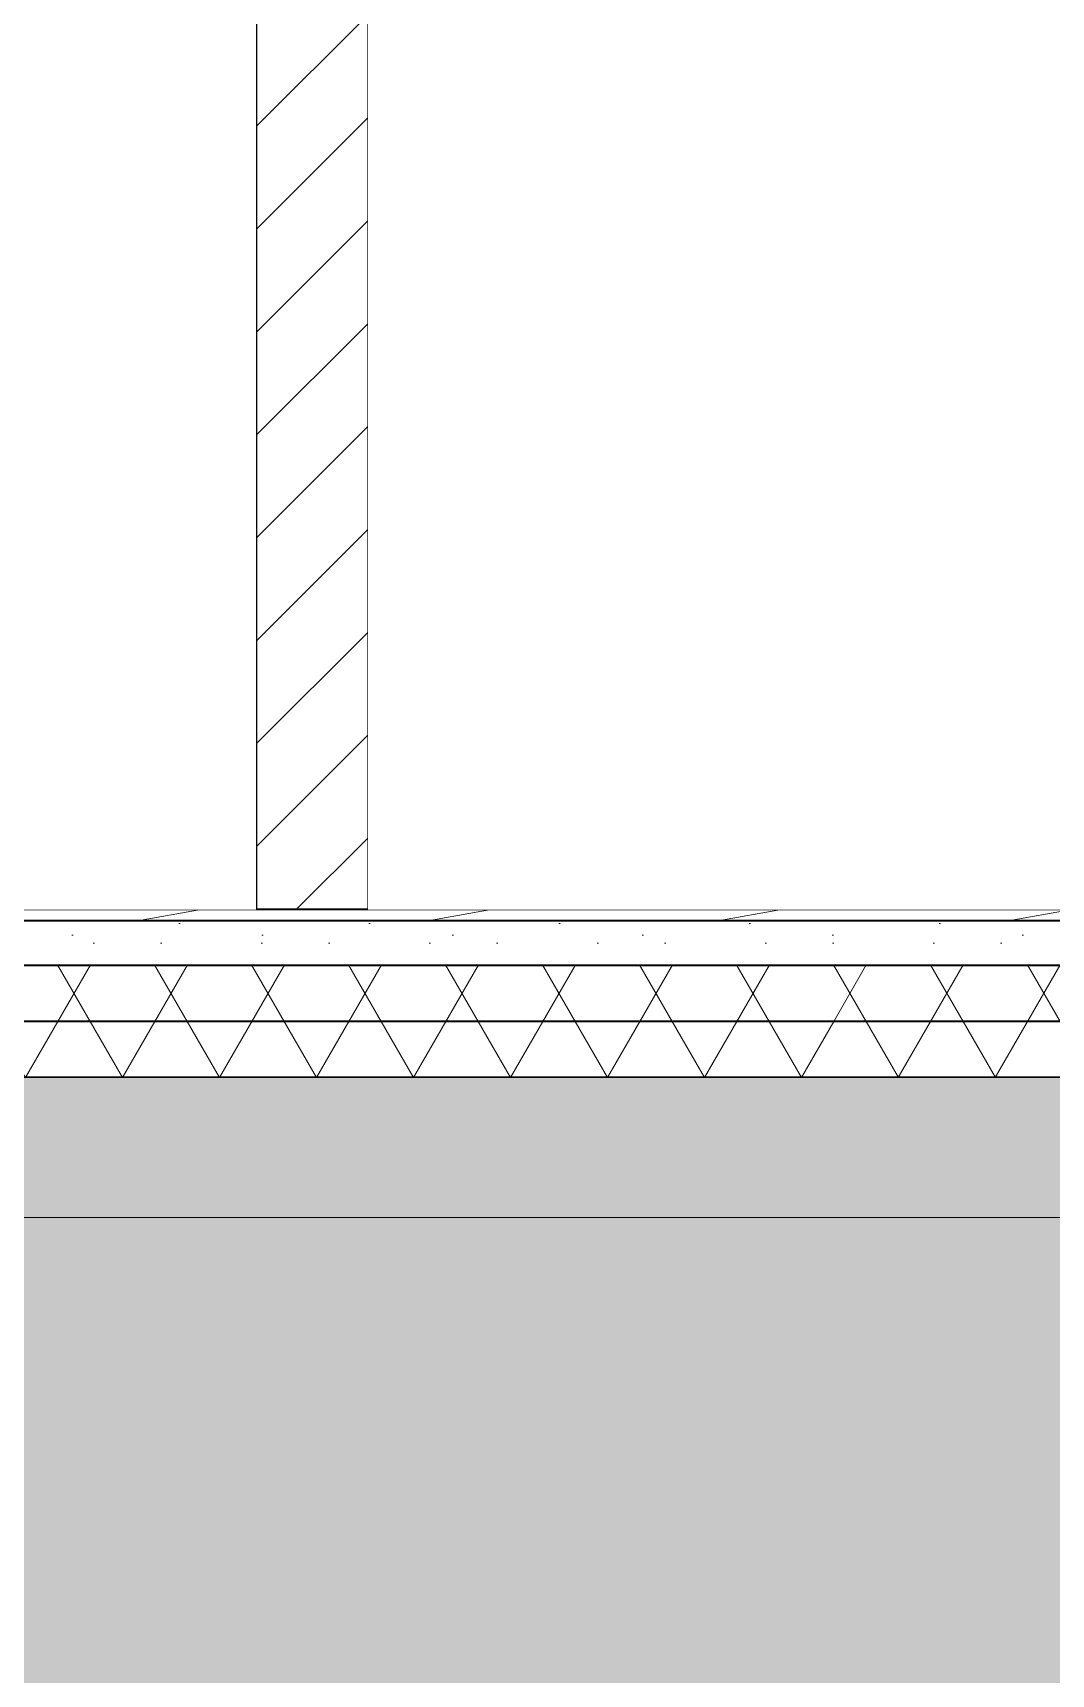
# Model space of a CAD drawing. Header units: millimetres. Extents: x -279593 to -202089, y -5129 to 14747.
# Drawn here: x -258409 to -256590, y -1366 to 1567 of the extents above; entities that cross this region are included whole.
import ezdxf

# ---------------------------------------------------------------- set-up
doc = ezdxf.new("R2010")
doc.units = ezdxf.units.MM
doc.header["$MEASUREMENT"] = 0
doc.linetypes.add('Wipeout_Contour', pattern=[1000, 0, -1000])
for name, color, linetype, lineweight in [('0_Pen_No__1', 7, 'Continuous', 13), ('2D Drafting - General_Pen_No__1', 7, 'Continuous', 13), ('New_Structural - Bearing_Pen_No__1', 7, 'Continuous', 13), ('New_Structural - Bearing_Pen_No__101', 252, 'Continuous', 13), ('New_Structural - Bearing_Pen_No__21', 7, 'Continuous', 35)]:
    doc.layers.add(name, color=color, linetype=linetype, lineweight=lineweight)
doc.layers.add('0_Pen_No__82', color=7, linetype='Continuous', lineweight=20, true_color=0xaaaaaa)
doc.layers.add('2D Drafting - General_Pen_No__61', color=7, linetype='Continuous', lineweight=20, true_color=0x6a6a6a)
doc.layers.add('New_Structural - Bearing', color=7, linetype='Continuous')
pattern_1 = [(45, (0, 350), (-111.36932, 111.36932), [0, -105, 0, -157.5]), (110, (350, 350), (148.00159, 53.86817), [0, -77, 0, -133])]
pattern_2 = [(60, (0, 0), (-129.90381, 75), []), (120, (0, 0), (129.90381, 75), [])]

# ---------------------------------------------------------------- blocks, each defined once
blk = doc.blocks.new('*X1')
at = {"layer": 'New_Structural - Bearing_Pen_No__1', "color": 7, "linetype": 'Continuous', "lineweight": 13}
for p, q in [((-258420, -349.6), (-258402.2, -356.9)), ((-258402.2, -356.9), (-258384.5, -349.6)), ((-258384.5, -349.6), (-258377.2, -331.9)), ((-258377.2, -331.9), (-258377.9, -330)), ((-258373.4, -330), (-258359.9, -348.6)), ((-258359.9, -348.6), (-258334.9, -356.7)), ((-258334.9, -356.7), (-258309.9, -348.6)), ((-258309.9, -348.6), (-258296.4, -330)), ((-258284.2, -330), (-258288.2, -339.5)), ((-258288.2, -339.5), (-258282.1, -354.2)), ((-258252.9, -354.2), (-258246.8, -339.5)), ((-258246.8, -339.5), (-258250.8, -330)), ((-258226.4, -330), (-258226.4, -330.9)), ((-258226.4, -330.9), (-258209.2, -354.6)), ((-258153.6, -354.6), (-258136.4, -330.9)), ((-258136.4, -330.9), (-258136.4, -330)), ((-258128.7, -330), (-258131, -335.4)), ((-258131, -335.4), (-258122.6, -355.6)), ((-258082.1, -355.6), (-258073.8, -335.4)), ((-258073.8, -335.4), (-258076, -330)), ((-258062.8, -330), (-258063.6, -331.9)), ((-258063.6, -331.9), (-258056.3, -349.6)), ((-258056.3, -349.6), (-258038.5, -356.9)), ((-258038.5, -356.9), (-258020.8, -349.6)), ((-258020.8, -349.6), (-258013.5, -331.9)), ((-258013.5, -331.9), (-258014.2, -330)), ((-258009.7, -330), (-257996.2, -348.6)), ((-257996.2, -348.6), (-257971.2, -356.7)), ((-257971.2, -356.7), (-257946.2, -348.6)), ((-257946.2, -348.6), (-257932.7, -330)), ((-257920.5, -330), (-257924.5, -339.5)), ((-257924.5, -339.5), (-257918.4, -354.2)), ((-257889.2, -354.2), (-257883.1, -339.5)), ((-257883.1, -339.5), (-257887.1, -330)), ((-257862.7, -330), (-257862.7, -330.9)), ((-257862.7, -330.9), (-257845.5, -354.6)), ((-257789.9, -354.6), (-257772.7, -330.9)), ((-257772.7, -330.9), (-257772.7, -330)), ((-257765, -330), (-257767.2, -335.4)), ((-257767.2, -335.4), (-257758.9, -355.6)), ((-257718.4, -355.6), (-257710.1, -335.4)), ((-257710.1, -335.4), (-257712.3, -330)), ((-257699.1, -330), (-257699.9, -331.9)), ((-257699.9, -331.9), (-257692.6, -349.6)), ((-257692.6, -349.6), (-257674.8, -356.9)), ((-257674.8, -356.9), (-257657.1, -349.6)), ((-257657.1, -349.6), (-257649.8, -331.9)), ((-257649.8, -331.9), (-257650.5, -330)), ((-257645.9, -330), (-257632.5, -348.6)), ((-257632.5, -348.6), (-257607.5, -356.7)), ((-257607.5, -356.7), (-257582.4, -348.6)), ((-257582.4, -348.6), (-257569, -330)), ((-257556.8, -330), (-257560.8, -339.5)), ((-257560.8, -339.5), (-257554.7, -354.2)), ((-257525.5, -354.2), (-257519.4, -339.5)), ((-257519.4, -339.5), (-257523.4, -330)), ((-257499, -330), (-257499, -330.9)), ((-257499, -330.9), (-257481.8, -354.6)), ((-257426.2, -354.6), (-257409, -330.9)), ((-257409, -330.9), (-257409, -330)), ((-257401.3, -330), (-257403.5, -335.4)), ((-257403.5, -335.4), (-257395.2, -355.6)), ((-257354.7, -355.6), (-257346.4, -335.4)), ((-257346.4, -335.4), (-257348.6, -330)), ((-257335.4, -330), (-257336.2, -331.9)), ((-257336.2, -331.9), (-257328.9, -349.6)), ((-257328.9, -349.6), (-257311.1, -356.9)), ((-257311.1, -356.9), (-257293.4, -349.6)), ((-257293.4, -349.6), (-257286, -331.9)), ((-257286, -331.9), (-257286.8, -330)), ((-257282.2, -330), (-257268.8, -348.6)), ((-257268.8, -348.6), (-257243.7, -356.7)), ((-257243.7, -356.7), (-257218.7, -348.6)), ((-257218.7, -348.6), (-257205.3, -330)), ((-257193.1, -330), (-257197.1, -339.5)), ((-257197.1, -339.5), (-257191, -354.2)), ((-257161.8, -354.2), (-257155.7, -339.5)), ((-257155.7, -339.5), (-257159.7, -330)), ((-257135.3, -330), (-257135.3, -330.9)), ((-257135.3, -330.9), (-257118.1, -354.6)), ((-257062.5, -354.6), (-257045.3, -330.9)), ((-257045.3, -330.9), (-257045.3, -330)), ((-257037.6, -330), (-257039.8, -335.4)), ((-257039.8, -335.4), (-257031.5, -355.6)), ((-256991, -355.6), (-256982.7, -335.4)), ((-256982.7, -335.4), (-256984.9, -330)), ((-256971.7, -330), (-256972.5, -331.9)), ((-256972.5, -331.9), (-256965.1, -349.6)), ((-256965.1, -349.6), (-256947.4, -356.9)), ((-256947.4, -356.9), (-256929.7, -349.6)), ((-256929.7, -349.6), (-256922.3, -331.9)), ((-256922.3, -331.9), (-256923.1, -330)), ((-256918.5, -330), (-256905.1, -348.6)), ((-256905.1, -348.6), (-256880, -356.7)), ((-256880, -356.7), (-256855, -348.6)), ((-256855, -348.6), (-256841.5, -330)), ((-256829.4, -330), (-256833.3, -339.5)), ((-256833.3, -339.5), (-256827.3, -354.2)), ((-256798, -354.2), (-256792, -339.5)), ((-256792, -339.5), (-256795.9, -330)), ((-256771.6, -330), (-256771.6, -330.9)), ((-256771.6, -330.9), (-256754.4, -354.6)), ((-256698.8, -354.6), (-256681.6, -330.9)), ((-256681.6, -330.9), (-256681.6, -330)), ((-256673.9, -330), (-256676.1, -335.4)), ((-256676.1, -335.4), (-256667.7, -355.6)), ((-256627.3, -355.6), (-256618.9, -335.4)), ((-256618.9, -335.4), (-256621.2, -330)), ((-256608, -330), (-256608.8, -331.9)), ((-256608.8, -331.9), (-256601.4, -349.6)), ((-256601.4, -349.6), (-256583.7, -356.9)), ((-258385, -374.5), (-258398.1, -397.3)), ((-258360.4, -365.6), (-258385, -374.5)), ((-258335.7, -374.5), (-258360.4, -365.6)), ((-258322.6, -397.3), (-258335.7, -374.5)), ((-258269.4, -373.7), (-258291.9, -399.8)), ((-258282.1, -354.2), (-258267.5, -360.2)), ((-258236.3, -364), (-258269.4, -373.7)), ((-258267.5, -360.2), (-258252.9, -354.2)), ((-258203.2, -373.7), (-258236.3, -364)), ((-258209.2, -354.6), (-258181.4, -363.6)), ((-258180.6, -399.8), (-258203.2, -373.7)), ((-258181.4, -363.6), (-258153.6, -354.6)), ((-258120.7, -374.2), (-258138.1, -398)), ((-258122.6, -355.6), (-258102.4, -364)), ((-258092.7, -365), (-258120.7, -374.2)), ((-258102.4, -364), (-258082.1, -355.6)), ((-258064.7, -374.2), (-258092.7, -365)), ((-258047.3, -398), (-258064.7, -374.2)), ((-258021.3, -374.5), (-258034.4, -397.3)), ((-257996.7, -365.6), (-258021.3, -374.5)), ((-257972, -374.5), (-257996.7, -365.6)), ((-257958.9, -397.3), (-257972, -374.5)), ((-257905.7, -373.7), (-257928.2, -399.8)), ((-257918.4, -354.2), (-257903.8, -360.2)), ((-257872.6, -364), (-257905.7, -373.7)), ((-257903.8, -360.2), (-257889.2, -354.2)), ((-257839.5, -373.7), (-257872.6, -364)), ((-257845.5, -354.6), (-257817.7, -363.6)), ((-257816.9, -399.8), (-257839.5, -373.7)), ((-257817.7, -363.6), (-257789.9, -354.6)), ((-257757, -374.2), (-257774.4, -398)), ((-257758.9, -355.6), (-257738.7, -364)), ((-257729, -365), (-257757, -374.2)), ((-257738.7, -364), (-257718.4, -355.6)), ((-257701, -374.2), (-257729, -365)), ((-257683.6, -398), (-257701, -374.2)), ((-257657.6, -374.5), (-257670.7, -397.3)), ((-257633, -365.6), (-257657.6, -374.5)), ((-257608.3, -374.5), (-257633, -365.6)), ((-257595.2, -397.3), (-257608.3, -374.5)), ((-257541.9, -373.7), (-257564.5, -399.8)), ((-257554.7, -354.2), (-257540.1, -360.2)), ((-257508.9, -364), (-257541.9, -373.7)), ((-257540.1, -360.2), (-257525.5, -354.2)), ((-257475.8, -373.7), (-257508.9, -364)), ((-257481.8, -354.6), (-257454, -363.6)), ((-257453.2, -399.8), (-257475.8, -373.7)), ((-257454, -363.6), (-257426.2, -354.6)), ((-257393.3, -374.2), (-257410.7, -398)), ((-257395.2, -355.6), (-257374.9, -364)), ((-257365.3, -365), (-257393.3, -374.2)), ((-257374.9, -364), (-257354.7, -355.6)), ((-257337.2, -374.2), (-257365.3, -365)), ((-257319.9, -398), (-257337.2, -374.2)), ((-257293.9, -374.5), (-257307, -397.3)), ((-257269.3, -365.6), (-257293.9, -374.5)), ((-257244.6, -374.5), (-257269.3, -365.6)), ((-257231.5, -397.3), (-257244.6, -374.5)), ((-257178.2, -373.7), (-257200.8, -399.8)), ((-257191, -354.2), (-257176.4, -360.2)), ((-257145.1, -364), (-257178.2, -373.7)), ((-257176.4, -360.2), (-257161.8, -354.2)), ((-257112, -373.7), (-257145.1, -364)), ((-257118.1, -354.6), (-257090.3, -363.6)), ((-257089.5, -399.8), (-257112, -373.7)), ((-257090.3, -363.6), (-257062.5, -354.6)), ((-257029.6, -374.2), (-257046.9, -398)), ((-257031.5, -355.6), (-257011.2, -364)), ((-257001.6, -365), (-257029.6, -374.2)), ((-257011.2, -364), (-256991, -355.6)), ((-256973.5, -374.2), (-257001.6, -365)), ((-256956.2, -398), (-256973.5, -374.2)), ((-256930.2, -374.5), (-256943.3, -397.3)), ((-256905.5, -365.6), (-256930.2, -374.5)), ((-256880.9, -374.5), (-256905.5, -365.6)), ((-256867.8, -397.3), (-256880.9, -374.5)), ((-256814.5, -373.7), (-256837.1, -399.8)), ((-256827.3, -354.2), (-256812.7, -360.2)), ((-256781.4, -364), (-256814.5, -373.7)), ((-256812.7, -360.2), (-256798, -354.2)), ((-256748.3, -373.7), (-256781.4, -364)), ((-256754.4, -354.6), (-256726.6, -363.6)), ((-256725.8, -399.8), (-256748.3, -373.7)), ((-256726.6, -363.6), (-256698.8, -354.6)), ((-256665.9, -374.2), (-256683.2, -398)), ((-256667.7, -355.6), (-256647.5, -364)), ((-256637.9, -365), (-256665.9, -374.2)), ((-256647.5, -364), (-256627.3, -355.6)), ((-256609.8, -374.2), (-256637.9, -365)), ((-256592.5, -398), (-256609.8, -374.2)), ((-258398.1, -397.3), (-258393.6, -423.1)), ((-258327.2, -423.1), (-258322.6, -397.3)), ((-258291.9, -399.8), (-258296.9, -433.9)), ((-258175.7, -433.9), (-258180.6, -399.8)), ((-258138.1, -398), (-258138.1, -427.5)), ((-258047.3, -427.5), (-258047.3, -398)), ((-258034.4, -397.3), (-258029.9, -423.1)), ((-257963.5, -423.1), (-257958.9, -397.3)), ((-257928.2, -399.8), (-257933.1, -433.9)), ((-257812, -433.9), (-257816.9, -399.8)), ((-257774.4, -398), (-257774.4, -427.5)), ((-257683.6, -427.5), (-257683.6, -398)), ((-257670.7, -397.3), (-257666.2, -423.1)), ((-257599.7, -423.1), (-257595.2, -397.3)), ((-257564.5, -399.8), (-257569.4, -433.9)), ((-257448.3, -433.9), (-257453.2, -399.8)), ((-257410.7, -398), (-257410.7, -427.5)), ((-257319.9, -427.5), (-257319.9, -398)), ((-257307, -397.3), (-257302.5, -423.1)), ((-257236, -423.1), (-257231.5, -397.3)), ((-257200.8, -399.8), (-257205.7, -433.9)), ((-257084.6, -433.9), (-257089.5, -399.8)), ((-257046.9, -398), (-257046.9, -427.5)), ((-256956.2, -427.5), (-256956.2, -398)), ((-256943.3, -397.3), (-256938.8, -423.1)), ((-256872.3, -423.1), (-256867.8, -397.3)), ((-256837.1, -399.8), (-256842, -433.9)), ((-256720.8, -433.9), (-256725.8, -399.8)), ((-256683.2, -398), (-256683.2, -427.5)), ((-256592.5, -427.5), (-256592.5, -398)), ((-258393.6, -423.1), (-258373.5, -440)), ((-258373.5, -440), (-258347.3, -440)), ((-258347.3, -440), (-258327.2, -423.1)), ((-258296.9, -433.9), (-258282.5, -465.3)), ((-258190, -465.3), (-258175.7, -433.9)), ((-258138.1, -427.5), (-258120.7, -451.3)), ((-258064.7, -451.3), (-258047.3, -427.5)), ((-258029.9, -423.1), (-258009.8, -440)), ((-258009.8, -440), (-257983.5, -440)), ((-257983.5, -440), (-257963.5, -423.1)), ((-257933.1, -433.9), (-257918.8, -465.3)), ((-257826.3, -465.3), (-257812, -433.9)), ((-257774.4, -427.5), (-257757, -451.3)), ((-257701, -451.3), (-257683.6, -427.5)), ((-257666.2, -423.1), (-257646.1, -440)), ((-257646.1, -440), (-257619.8, -440)), ((-257619.8, -440), (-257599.7, -423.1)), ((-257569.4, -433.9), (-257555.1, -465.3)), ((-257462.6, -465.3), (-257448.3, -433.9)), ((-257410.7, -427.5), (-257393.3, -451.3)), ((-257337.2, -451.3), (-257319.9, -427.5)), ((-257302.5, -423.1), (-257282.4, -440)), ((-257282.4, -440), (-257256.1, -440)), ((-257256.1, -440), (-257236, -423.1)), ((-257205.7, -433.9), (-257191.4, -465.3)), ((-257098.9, -465.3), (-257084.6, -433.9)), ((-257046.9, -427.5), (-257029.6, -451.3)), ((-256973.5, -451.3), (-256956.2, -427.5)), ((-256938.8, -423.1), (-256918.7, -440)), ((-256918.7, -440), (-256892.4, -440)), ((-256892.4, -440), (-256872.3, -423.1)), ((-256842, -433.9), (-256827.7, -465.3)), ((-256735.2, -465.3), (-256720.8, -433.9)), ((-256683.2, -427.5), (-256665.9, -451.3)), ((-256609.8, -451.3), (-256592.5, -427.5)), ((-258389.2, -460), (-258406.4, -483.7)), ((-258361.4, -451), (-258389.2, -460)), ((-258333.6, -460), (-258361.4, -451)), ((-258316.4, -483.7), (-258333.6, -460)), ((-258282.5, -465.3), (-258253.5, -483.9)), ((-258219, -483.9), (-258190, -465.3)), ((-258176.2, -461.7), (-258191.6, -483)), ((-258151.2, -453.6), (-258176.2, -461.7)), ((-258126.2, -461.7), (-258151.2, -453.6)), ((-258110.7, -483), (-258126.2, -461.7)), ((-258120.7, -451.3), (-258092.7, -460.5)), ((-258092.7, -460.5), (-258064.7, -451.3)), ((-258025.5, -460), (-258042.7, -483.7)), ((-257997.7, -451), (-258025.5, -460)), ((-257969.9, -460), (-257997.7, -451)), ((-257952.7, -483.7), (-257969.9, -460)), ((-257918.8, -465.3), (-257889.8, -483.9)), ((-257855.3, -483.9), (-257826.3, -465.3)), ((-257812.5, -461.7), (-257827.9, -483)), ((-257787.5, -453.6), (-257812.5, -461.7)), ((-257762.4, -461.7), (-257787.5, -453.6)), ((-257747, -483), (-257762.4, -461.7)), ((-257757, -451.3), (-257729, -460.5)), ((-257729, -460.5), (-257701, -451.3)), ((-257661.8, -460), (-257679, -483.7)), ((-257634, -451), (-257661.8, -460)), ((-257606.2, -460), (-257634, -451)), ((-257589, -483.7), (-257606.2, -460)), ((-257555.1, -465.3), (-257526.1, -483.9)), ((-257491.6, -483.9), (-257462.6, -465.3)), ((-257448.8, -461.7), (-257464.2, -483)), ((-257423.7, -453.6), (-257448.8, -461.7)), ((-257398.7, -461.7), (-257423.7, -453.6)), ((-257383.3, -483), (-257398.7, -461.7)), ((-257393.3, -451.3), (-257365.3, -460.5)), ((-257365.3, -460.5), (-257337.2, -451.3)), ((-257298.1, -460), (-257315.3, -483.7)), ((-257270.3, -451), (-257298.1, -460)), ((-257242.5, -460), (-257270.3, -451)), ((-257225.3, -483.7), (-257242.5, -460)), ((-257191.4, -465.3), (-257162.4, -483.9)), ((-257127.9, -483.9), (-257098.9, -465.3)), ((-257085.1, -461.7), (-257100.5, -483)), ((-257060, -453.6), (-257085.1, -461.7)), ((-257035, -461.7), (-257060, -453.6)), ((-257019.6, -483), (-257035, -461.7)), ((-257029.6, -451.3), (-257001.6, -460.5)), ((-257001.6, -460.5), (-256973.5, -451.3)), ((-256934.4, -460), (-256951.6, -483.7)), ((-256906.6, -451), (-256934.4, -460)), ((-256878.8, -460), (-256906.6, -451)), ((-256861.6, -483.7), (-256878.8, -460)), ((-256827.7, -465.3), (-256798.7, -483.9)), ((-256764.2, -483.9), (-256735.2, -465.3)), ((-256721.3, -461.7), (-256736.8, -483)), ((-256696.3, -453.6), (-256721.3, -461.7)), ((-256671.3, -461.7), (-256696.3, -453.6)), ((-256655.9, -483), (-256671.3, -461.7)), ((-256665.9, -451.3), (-256637.9, -460.5)), ((-256637.9, -460.5), (-256609.8, -451.3)), ((-258406.4, -483.7), (-258406.4, -512.9)), ((-258316.4, -512.9), (-258316.4, -483.7)), ((-258302.6, -497.2), (-258311, -517.4)), ((-258282.4, -488.8), (-258302.6, -497.2)), ((-258262.1, -497.2), (-258282.4, -488.8)), ((-258253.8, -517.4), (-258262.1, -497.2)), ((-258253.5, -483.9), (-258219, -483.9)), ((-258236.3, -496.1), (-258243.6, -513.9)), ((-258218.5, -488.8), (-258236.3, -496.1)), ((-258200.8, -496.1), (-258218.5, -488.8)), ((-258193.5, -513.9), (-258200.8, -496.1)), ((-258191.6, -483), (-258191.6, -509.3)), ((-258110.7, -509.3), (-258110.7, -483)), ((-258042.7, -483.7), (-258042.7, -512.9)), ((-257952.7, -512.9), (-257952.7, -483.7)), ((-257938.9, -497.2), (-257947.2, -517.4)), ((-257918.7, -488.8), (-257938.9, -497.2)), ((-257898.4, -497.2), (-257918.7, -488.8)), ((-257890.1, -517.4), (-257898.4, -497.2)), ((-257889.8, -483.9), (-257855.3, -483.9)), ((-257872.6, -496.1), (-257879.9, -513.9)), ((-257854.8, -488.8), (-257872.6, -496.1)), ((-257837.1, -496.1), (-257854.8, -488.8)), ((-257829.8, -513.9), (-257837.1, -496.1)), ((-257827.9, -483), (-257827.9, -509.3)), ((-257747, -509.3), (-257747, -483)), ((-257679, -483.7), (-257679, -512.9)), ((-257589, -512.9), (-257589, -483.7)), ((-257575.2, -497.2), (-257583.5, -517.4)), ((-257554.9, -488.8), (-257575.2, -497.2)), ((-257534.7, -497.2), (-257554.9, -488.8)), ((-257526.4, -517.4), (-257534.7, -497.2)), ((-257526.1, -483.9), (-257491.6, -483.9)), ((-257508.9, -496.1), (-257516.2, -513.9)), ((-257491.1, -488.8), (-257508.9, -496.1)), ((-257473.4, -496.1), (-257491.1, -488.8)), ((-257466, -513.9), (-257473.4, -496.1)), ((-257464.2, -483), (-257464.2, -509.3)), ((-257383.3, -509.3), (-257383.3, -483)), ((-257315.3, -483.7), (-257315.3, -512.9)), ((-257225.3, -512.9), (-257225.3, -483.7)), ((-257211.5, -497.2), (-257219.8, -517.4)), ((-257191.2, -488.8), (-257211.5, -497.2)), ((-257171, -497.2), (-257191.2, -488.8)), ((-257162.7, -517.4), (-257171, -497.2)), ((-257162.4, -483.9), (-257127.9, -483.9)), ((-257145.1, -496.1), (-257152.5, -513.9)), ((-257127.4, -488.8), (-257145.1, -496.1)), ((-257109.7, -496.1), (-257127.4, -488.8)), ((-257102.3, -513.9), (-257109.7, -496.1)), ((-257100.5, -483), (-257100.5, -509.3)), ((-257019.6, -509.3), (-257019.6, -483)), ((-256951.6, -483.7), (-256951.6, -512.9)), ((-256861.6, -512.9), (-256861.6, -483.7)), ((-256847.7, -497.2), (-256856.1, -517.4)), ((-256827.5, -488.8), (-256847.7, -497.2)), ((-256807.3, -497.2), (-256827.5, -488.8)), ((-256798.9, -517.4), (-256807.3, -497.2)), ((-256798.7, -483.9), (-256764.2, -483.9)), ((-256781.4, -496.1), (-256788.8, -513.9)), ((-256763.7, -488.8), (-256781.4, -496.1)), ((-256746, -496.1), (-256763.7, -488.8)), ((-256738.6, -513.9), (-256746, -496.1)), ((-256736.8, -483), (-256736.8, -509.3)), ((-256655.9, -509.3), (-256655.9, -483)), ((-258406.4, -512.9), (-258394, -530)), ((-258328.8, -530), (-258316.4, -512.9)), ((-258311, -517.4), (-258305.7, -530)), ((-258259, -530), (-258253.8, -517.4)), ((-258243.6, -513.9), (-258236.9, -530)), ((-258200.2, -530), (-258193.5, -513.9)), ((-258191.6, -509.3), (-258176.6, -530)), ((-258125.8, -530), (-258110.7, -509.3)), ((-258098.4, -506.9), (-258104.5, -521.5)), ((-258104.5, -521.5), (-258101, -530)), ((-258083.8, -500.9), (-258098.4, -506.9)), ((-258069.2, -506.9), (-258083.8, -500.9)), ((-258063.1, -521.5), (-258069.2, -506.9)), ((-258066.6, -530), (-258063.1, -521.5)), ((-258042.7, -512.9), (-258030.3, -530)), ((-257965.1, -530), (-257952.7, -512.9)), ((-257947.2, -517.4), (-257942, -530)), ((-257895.3, -530), (-257890.1, -517.4)), ((-257879.9, -513.9), (-257873.2, -530)), ((-257836.4, -530), (-257829.8, -513.9)), ((-257827.9, -509.3), (-257812.9, -530)), ((-257762, -530), (-257747, -509.3)), ((-257734.7, -506.9), (-257740.8, -521.5)), ((-257740.8, -521.5), (-257737.3, -530)), ((-257720.1, -500.9), (-257734.7, -506.9)), ((-257705.5, -506.9), (-257720.1, -500.9)), ((-257699.4, -521.5), (-257705.5, -506.9)), ((-257702.9, -530), (-257699.4, -521.5)), ((-257679, -512.9), (-257666.6, -530)), ((-257601.4, -530), (-257589, -512.9)), ((-257583.5, -517.4), (-257578.3, -530)), ((-257531.6, -530), (-257526.4, -517.4)), ((-257516.2, -513.9), (-257509.5, -530)), ((-257472.7, -530), (-257466, -513.9)), ((-257464.2, -509.3), (-257449.2, -530)), ((-257398.3, -530), (-257383.3, -509.3)), ((-257371, -506.9), (-257377.1, -521.5)), ((-257377.1, -521.5), (-257373.5, -530)), ((-257356.4, -500.9), (-257371, -506.9)), ((-257341.8, -506.9), (-257356.4, -500.9)), ((-257335.7, -521.5), (-257341.8, -506.9)), ((-257339.2, -530), (-257335.7, -521.5)), ((-257315.3, -512.9), (-257302.8, -530)), ((-257237.7, -530), (-257225.3, -512.9)), ((-257219.8, -517.4), (-257214.6, -530)), ((-257167.9, -530), (-257162.7, -517.4)), ((-257152.5, -513.9), (-257145.8, -530)), ((-257109, -530), (-257102.3, -513.9)), ((-257100.5, -509.3), (-257085.5, -530)), ((-257034.6, -530), (-257019.6, -509.3)), ((-257007.3, -506.9), (-257013.3, -521.5)), ((-257013.3, -521.5), (-257009.8, -530)), ((-256992.7, -500.9), (-257007.3, -506.9)), ((-256978, -506.9), (-256992.7, -500.9)), ((-256972, -521.5), (-256978, -506.9)), ((-256975.5, -530), (-256972, -521.5)), ((-256951.6, -512.9), (-256939.1, -530)), ((-256874, -530), (-256861.6, -512.9)), ((-256856.1, -517.4), (-256850.9, -530)), ((-256804.2, -530), (-256798.9, -517.4)), ((-256788.8, -513.9), (-256782.1, -530)), ((-256745.3, -530), (-256738.6, -513.9)), ((-256736.8, -509.3), (-256721.7, -530)), ((-256670.9, -530), (-256655.9, -509.3)), ((-256643.6, -506.9), (-256649.6, -521.5)), ((-256649.6, -521.5), (-256646.1, -530)), ((-256629, -500.9), (-256643.6, -506.9)), ((-256614.3, -506.9), (-256629, -500.9)), ((-256608.3, -521.5), (-256614.3, -506.9)), ((-256611.8, -530), (-256608.3, -521.5))]:
    blk.add_line(p, q, dxfattribs=at)

msp = doc.modelspace()

# ---------------------------------------------------------------- hatches: boundary and pattern name
at = {"layer": 'New_Structural - Bearing', "linetype": 'Continuous', "lineweight": 0, "true_color": 0x000000}
h = msp.add_hatch(dxfattribs=at)
h.set_pattern_fill('Common_Brick_0001', color=18, style=0, pattern_type=2)
h.set_pattern_definition([(45, (0, 0), (-91.92388, 91.92388), [])])
h.paths.add_polyline_path([(-258010.0254, 3500), (-258010.0254, 0), (-257810.0254, 0), (-257810.0254, 3500)])
h = msp.add_hatch(dxfattribs=at)
h.set_pattern_fill('Wood_0001', color=18, style=0, pattern_type=2)
h.set_pattern_definition([(10, (0, 0), (-15.628336, 88.632695), [])])
h.paths.add_polyline_path([(-259510.0254, 0), (-259510.0254, -20), (-252097.1209, -20), (-252097.1209, 0)])
h = msp.add_hatch(dxfattribs=at)
h.set_pattern_fill('Structural_Concrete_0001', color=18, style=0, pattern_type=2)
h.set_pattern_definition([(0, (0, 0), (0, 623.5383), [60, -300]), (0, (180, 311.8), (0, 623.5383), [60, -300]), (60, (0, 0), (-540, 311.7692), [60, -300]), (60, (360, 0), (-540, 311.7692), [60, -300]), (120, (60, 0), (540, 311.7692), [60, -300]), (120, (420, 0), (540, 311.7692), [60, -300]), (0, (0, 60), (0, 120.000005), [0, -120.000005, 0, -180.00001]), (45, (60, 60), (-84.852817, 84.852817), [0, -90.000004, 0, -150.000006])])
h.paths.add_polyline_path([(-252097.1209, -100), (-251827.5843, -100), (-251693.1517, -100), (-251693.1517, -20), (-252097.1209, -20), (-259510.0254, -20), (-259510.0254, -100)])
h = msp.add_hatch(dxfattribs=at)
h.set_pattern_fill('Batt_Insulation_0001', color=18, style=0, pattern_type=2)
h.set_pattern_definition(pattern_2)
h.paths.add_polyline_path([(-259510.0254, -100), (-259510.0254, -200), (-252097.1209, -200), (-252097.1209, -100)])
h = msp.add_hatch(dxfattribs=at)
h.set_pattern_fill('Batt_Insulation_0001', color=18, style=0, pattern_type=2)
h.set_pattern_definition(pattern_2)
h.paths.add_polyline_path([(-252097.1209, -300), (-252097.1209, -200), (-259510.0254, -200), (-259510.0254, -300)])
h = msp.add_hatch(dxfattribs=at)
h.set_pattern_fill('Cut_Stone_0001', color=18, style=0, pattern_type=2)
h.set_pattern_definition(pattern_1)
h.paths.add_polyline_path([(-252097.1209, -330), (-252097.1209, -300), (-259510.0254, -300), (-259510.0254, -330)])

# ---------------------------------------------------------------- linework, layer by layer
at = {"layer": 'New_Structural - Bearing_Pen_No__21', "color": 7, "linetype": 'Continuous', "lineweight": 35}
for p, q in [((-258010.0254, 3500), (-258010.0254, 0)), ((-257810.0254, 3500), (-257810.0254, 0)), ((-258010.0254, 0), (-259510.0254, 0)), ((-257810.0254, 0), (-258010.0254, 0)), ((-252097.1209, -200), (-259510.0254, -200)), ((-252097.1209, -300), (-259510.0254, -300)), ((-252097.1209, -330), (-259510.0254, -330)), ((-252097.1209, -530), (-259510.0254, -530))]:
    msp.add_line(p, q, dxfattribs=at)
at = {"layer": 'New_Structural - Bearing_Pen_No__21', "color": 7, "linetype": 'Continuous', "lineweight": 35, "flags": 128}
for points in [[(-252097.1209, 0), (-253941.9236, 0), (-253998.6307, 0), (-257810.0254, 0)], [(-251693.1517, -20), (-251827.5843, -20), (-252097.1209, -20), (-259510.0254, -20)], [(-251693.1517, -100), (-251827.5843, -100), (-252097.1209, -100), (-259510.0254, -100)]]:
    msp.add_lwpolyline(points, dxfattribs=at)

# ---------------------------------------------------------------- block references
at = {"layer": 'New_Structural - Bearing', "lineweight": 0}
msp.add_blockref('*X1', (0, 0), dxfattribs=at)

# ---------------------------------------------------------------- next in the draw order: wipeouts: each hides what was drawn before it
at = {"color": 254, "linetype": 'Wipeout_Contour', "lineweight": 0, "ltscale": 1033287.523263842}
msp.add_wipeout([(-258610.0254, 3500), (-258610.0254, 0), (-258010.0254, 0), (-258010.0254, 3500)], dxfattribs=at).dxf.layer = 'New_Structural - Bearing'
at = {"color": 254, "linetype": 'Wipeout_Contour', "lineweight": 0, "ltscale": 1535954.912827174}
msp.add_wipeout([(-257810.0254, 3500), (-257810.0254, 0), (-255088.7592, 0), (-255088.7592, 3200), (-255034.2269, 3200), (-255034.2269, 3500)], dxfattribs=at).dxf.layer = 'New_Structural - Bearing'
at = {"color": 254, "linetype": 'Wipeout_Contour', "lineweight": 0, "ltscale": 1029528.20684816}
msp.add_wipeout([(-258610.0253, -529.9999), (-258610.0253, -549.0783), (-256152.9467, -549.0783), (-256152.9467, -530)], dxfattribs=at).dxf.layer = 'New_Structural - Bearing'

# ---------------------------------------------------------------- next in the draw order: hatches: boundary and pattern name
at = {"layer": '2D Drafting - General_Pen_No__61', "linetype": 'Continuous', "lineweight": 20, "true_color": 0x6a6a6a}
h = msp.add_hatch(dxfattribs=at)
h.set_pattern_fill('Dashed_0001', color=251, style=0, pattern_type=2)
h.set_pattern_definition([(45, (0, 0), (-183.84776, 183.84776), [195, -65]), (45, (7e-14, 183.85), (-183.84776, 183.84776), [195, -65])])
h.paths.add_polyline_path([(-278565.0259, -199.8387), (-274800.2279, -199.8387), (-274800.2279, -869.9999), (-275247.5618, -869.9999), (-274847.5619, -1269.9999), (-274247.5619, -1269.9999), (-273517.5103, -539.9483), (-269992.4831, -539.9481), (-268719.094, -539.9481), (-267835.7389, -539.9481), (-251543.8615, -539.9481), (-251543.8615, -200), (-241459.9695, -200), (-241459.9695, -912.0388), (-241459.9695, -5129.1775), (-279589.4358, -5129.1775), (-279593.1947, -199.6383)])

# ---------------------------------------------------------------- next in the draw order: linework, layer by layer
at = {"layer": '2D Drafting - General_Pen_No__1', "color": 7, "linetype": 'Continuous', "lineweight": 13, "flags": 128}
msp.add_lwpolyline([(-278565.0259, -199.8387), (-274800.2279, -199.8387), (-274800.2279, -869.9999), (-275247.5618, -869.9999), (-274847.5619, -1269.9999), (-274247.5619, -1269.9999), (-273517.5103, -539.9483), (-269992.4831, -539.9481), (-268719.094, -539.9481), (-267835.7389, -539.9481), (-251543.8615, -539.9481), (-251543.8615, -200), (-241459.9695, -200), (-241459.9695, -912.0388), (-241459.9695, -5129.1775), (-279589.4358, -5129.1775), (-279593.1947, -199.6383)], close=True, dxfattribs=at)
at = {"layer": 'New_Structural - Bearing_Pen_No__101', "color": 252, "linetype": 'Continuous', "lineweight": 13}
msp.add_line((-258610.0253, -549.0783), (-256152.9468, -549.0783), dxfattribs=at)

# ---------------------------------------------------------------- next in the draw order: wipeouts: each hides what was drawn before it
at = {"color": 254, "linetype": 'Wipeout_Contour', "lineweight": 0, "ltscale": 6319145.733109531}
msp.add_wipeout([(-275247.5618, -870.0001), (-274798.8855, -870.0001), (-274798.8855, -1070.0002), (-274198.8854, -1070.0002), (-274198.8854, -870.0001), (-274410.0255, -870.0001), (-274410.0255, -549.9483), (-274410.0255, -300.0001), (-273197.5776, -300.0001), (-253491.1743, -300.0001), (-252976.074, -300), (-252093.5586, -300), (-252093.5586, -870), (-252304.6986, -870), (-252304.6986, -1070.0001), (-251704.6986, -1070.0001), (-251704.6986, -870), (-251256.0223, -870), (-251656.0222, -1269.9999), (-252256.0224, -1269.9999), (-252976.074, -549.9483), (-273527.5101, -549.9483), (-274247.5617, -1270), (-274847.5619, -1270)], dxfattribs=at)

# ---------------------------------------------------------------- next in the draw order: hatches: boundary and pattern name
at = {"layer": '0_Pen_No__82', "linetype": 'Continuous', "lineweight": 20, "true_color": 0xaaaaaa}
h = msp.add_hatch(dxfattribs=at)
h.set_pattern_fill('Cut_Stone_0001', color=253, style=0, pattern_type=2)
h.set_pattern_definition(pattern_1)
h.paths.add_polyline_path([(-275247.5618, -870.0001), (-274798.8855, -870.0001), (-274798.8855, -1070.0002), (-274198.8854, -1070.0002), (-274198.8854, -870.0001), (-274410.0255, -870.0001), (-274410.0255, -549.9483), (-274410.0255, -300.0001), (-273197.5776, -300.0001), (-253491.1743, -300.0001), (-252976.074, -300), (-252093.5586, -300), (-252093.5586, -870), (-252304.6986, -870), (-252304.6986, -1070.0001), (-251704.6986, -1070.0001), (-251704.6986, -870), (-251256.0223, -870), (-251656.0222, -1269.9999), (-252256.0224, -1269.9999), (-252976.074, -549.9483), (-273527.5101, -549.9483), (-274247.5617, -1270), (-274847.5619, -1270)])

# ---------------------------------------------------------------- next in the draw order: linework, layer by layer
at = {"layer": '0_Pen_No__1', "color": 7, "linetype": 'Continuous', "lineweight": 13, "flags": 128}
msp.add_lwpolyline([(-275247.5618, -870.0001), (-274798.8855, -870.0001), (-274798.8855, -1070.0002), (-274198.8854, -1070.0002), (-274198.8854, -870.0001), (-274410.0255, -870.0001), (-274410.0255, -549.9483), (-274410.0255, -300.0001), (-273197.5776, -300.0001), (-253491.1743, -300.0001), (-252976.074, -300), (-252093.5586, -300), (-252093.5586, -870), (-252304.6986, -870), (-252304.6986, -1070.0001), (-251704.6986, -1070.0001), (-251704.6986, -870), (-251256.0223, -870), (-251656.0222, -1269.9999), (-252256.0224, -1269.9999), (-252976.074, -549.9483), (-273527.5101, -549.9483), (-274247.5617, -1270), (-274847.5619, -1270)], close=True, dxfattribs=at)

doc.saveas('drawing.dxf')
